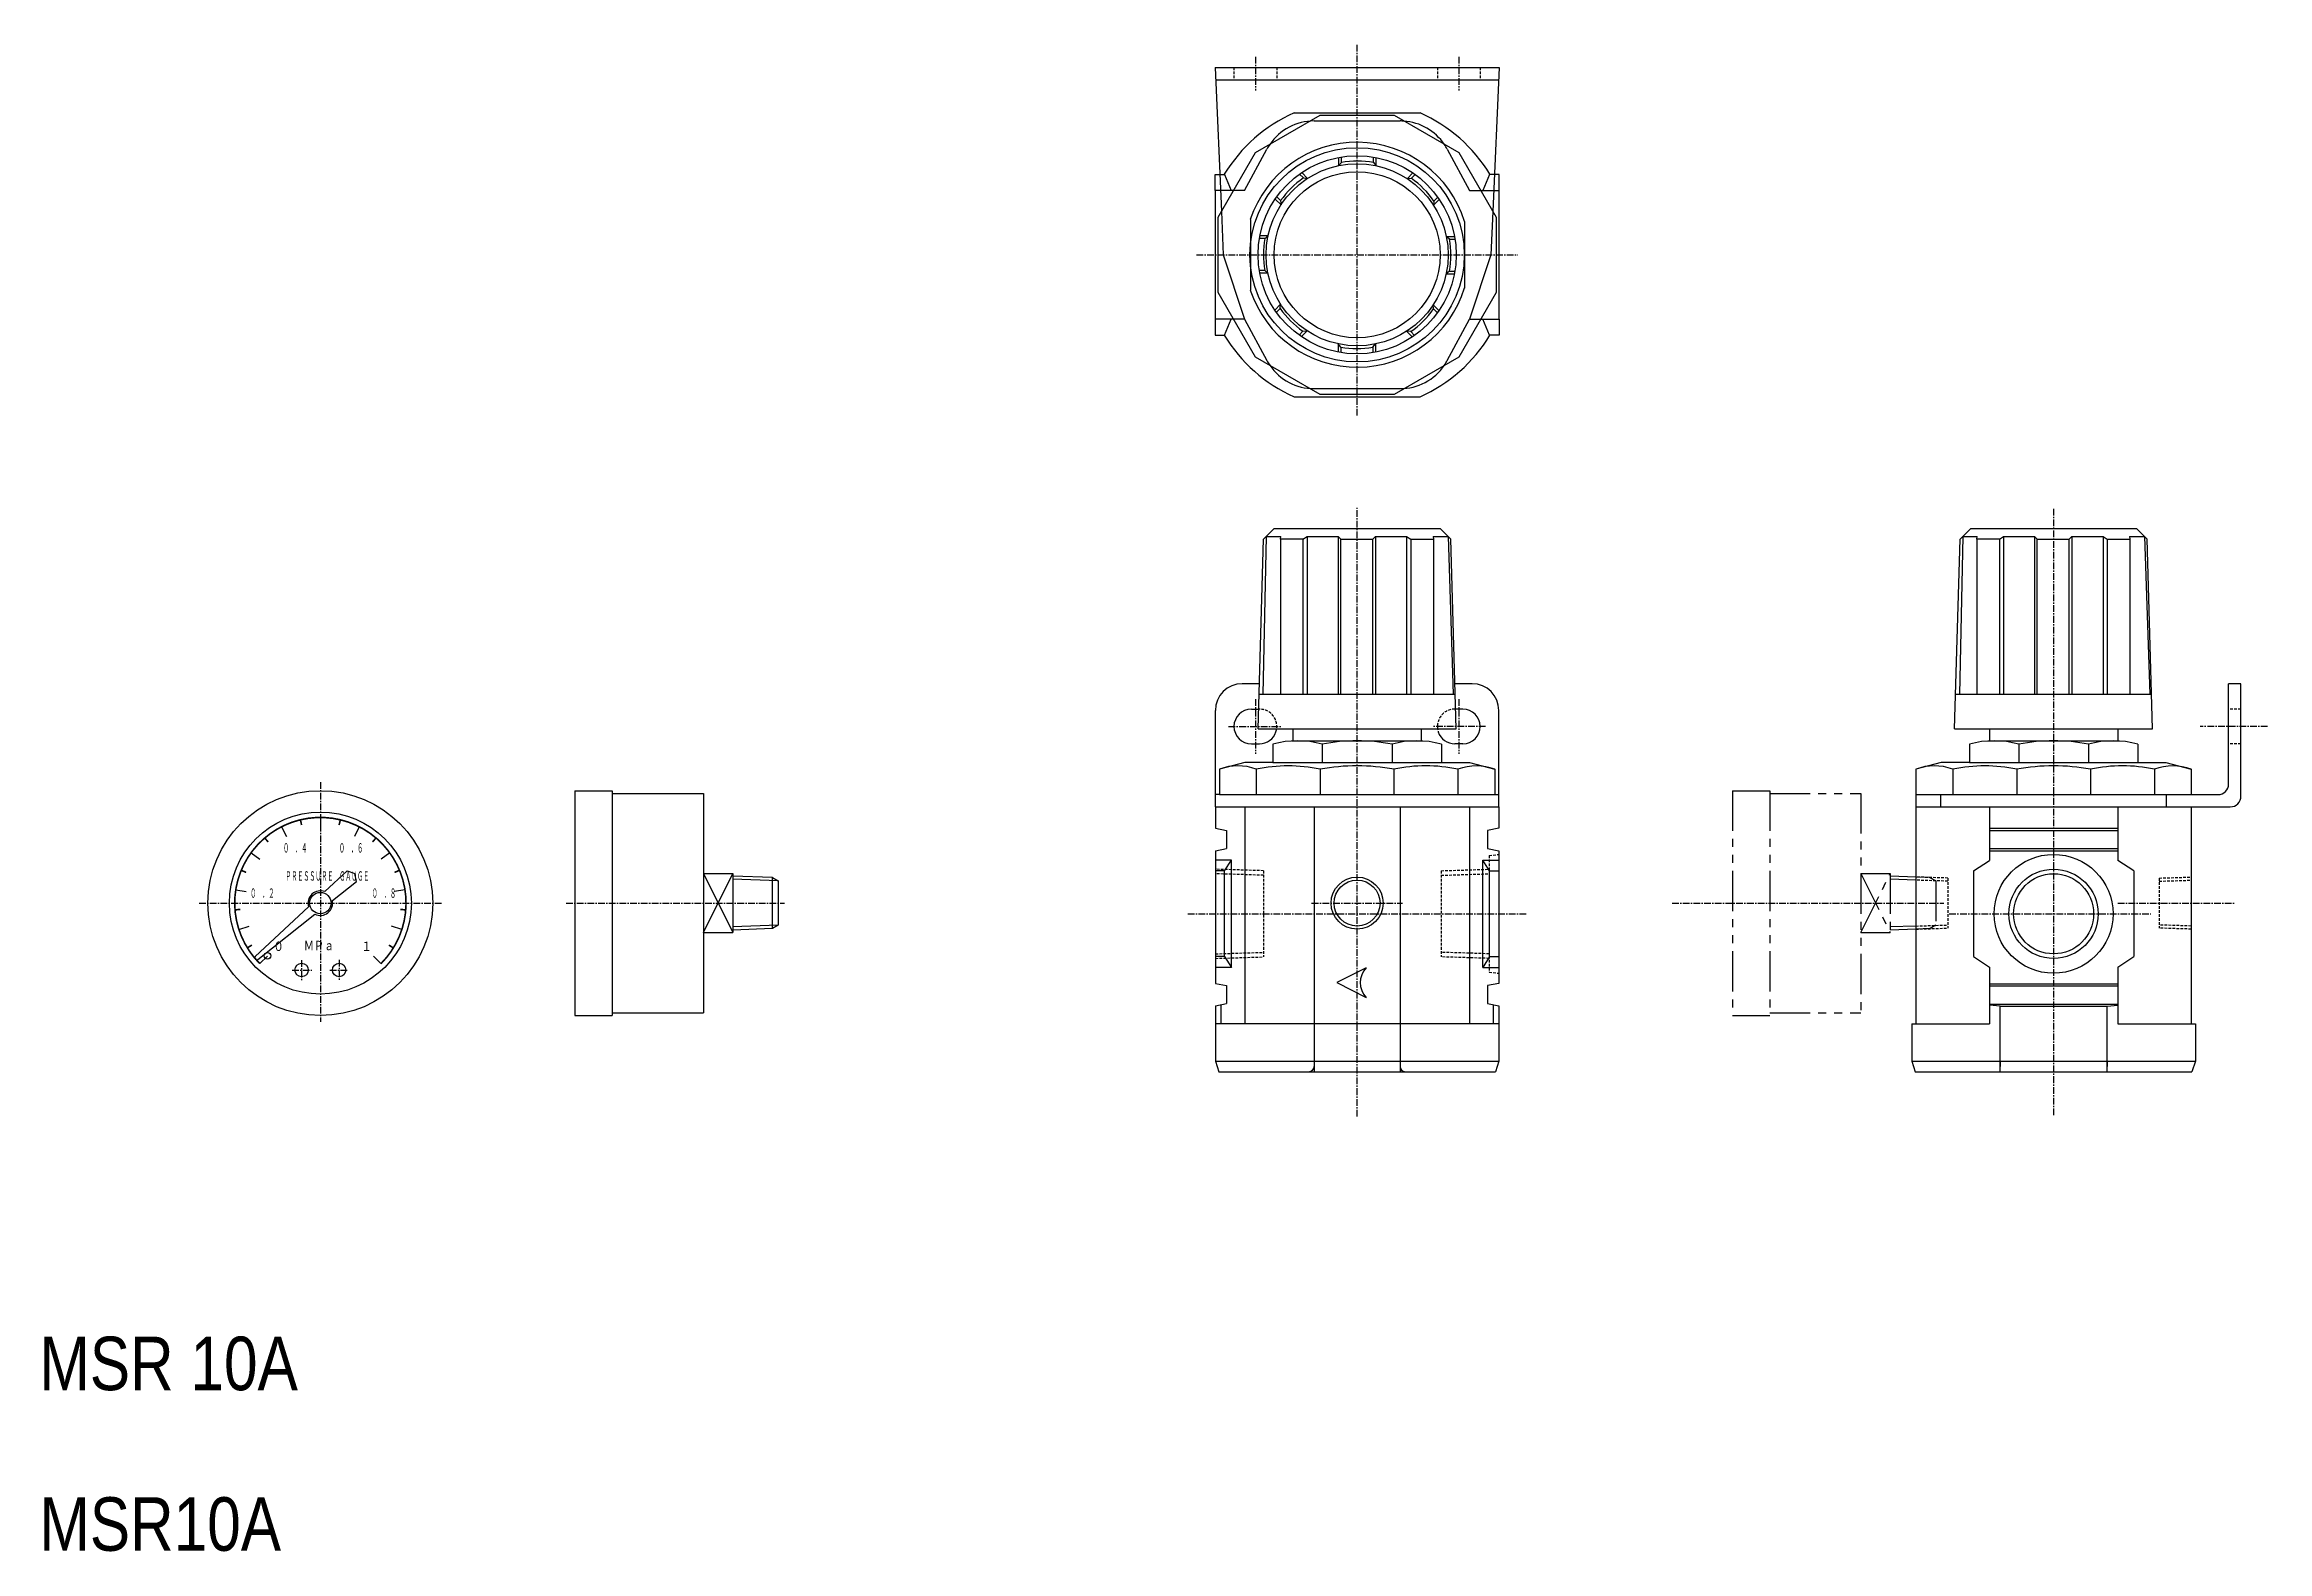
# Model space of a CAD drawing. Extents: x 1 to 416, y 0 to 281.
import ezdxf

# ---------------------------------------------------------------- set-up
doc = ezdxf.new("R2010")
doc.units = 0
for name, pattern in [('CENTER', [2, 1.25, -0.25, 0.25, -0.25]), ('DASHED', [0.75, 0.5, -0.25]), ('PHANTOM', [15, 7.5, -1.5, 1.5, -1.5, 1.5, -1.5])]:
    doc.linetypes.add(name, pattern=pattern)
doc.layers.get('0').update_dxf_attribs({"linetype": 'CONTINUOUS'})
doc.layers.add('CENTER', color=1, linetype='CENTER')
doc.styles.add('KANJI', font='TXT', dxfattribs={"bigfont": 'BIGFONT'})

msp = doc.modelspace()

# ---------------------------------------------------------------- linework, layer by layer
at = {"color": 7, "linetype": 'CONTINUOUS'}
for p, q in [((219.61, 277.13), (272.63, 277.13)), ((219.61, 277.13), (220.76, 250.22)), ((219.71, 274.83), (272.53, 274.83)), ((272.63, 277.13), (271.48, 250.22)), ((239.15, 268.13), (227.08, 261.16)), ((234.34, 268.63), (257.9, 268.63)), ((238.09, 267.13), (254.15, 267.13)), ((253.09, 268.13), (239.15, 268.13)), ((265.16, 261.16), (253.09, 268.13)), ((225.11, 254.12), (229.28, 261.87)), ((262.96, 261.87), (267.13, 254.12)), ((227.08, 261.16), (220.11, 249.09)), ((236.88, 256.39), (235.79, 257.48)), ((242.68, 258.77), (242.68, 260.3)), ((243.18, 259.38), (242.68, 258.77)), ((243.18, 259.38), (243.18, 260.39)), ((249.18, 259.36), (249.18, 260.37)), ((249.18, 259.36), (249.68, 258.75)), ((249.68, 258.75), (249.68, 260.28)), ((272.13, 249.09), (265.16, 261.16)), ((219.61, 257.12), (220.47, 257.12)), ((219.61, 254.12), (219.61, 257.12)), ((220.6, 254.12), (219.61, 254.12)), ((219.61, 254.12), (219.61, 242.12)), ((220.47, 257.12), (221.36, 257.12)), ((225.11, 254.12), (220.6, 254.12)), ((221.36, 257.12), (222.61, 254.12)), ((236.09, 256.47), (235.38, 257.19)), ((236.09, 256.47), (236.88, 256.39)), ((255.46, 256.33), (256.54, 257.41)), ((256.24, 256.4), (255.46, 256.33)), ((256.24, 256.4), (256.96, 257.12)), ((267.13, 254.12), (271.65, 254.12)), ((270.88, 257.12), (269.63, 254.12)), ((271.77, 257.12), (270.88, 257.12)), ((271.65, 254.12), (272.63, 254.12)), ((272.63, 257.12), (271.77, 257.12)), ((272.63, 254.12), (272.63, 257.12)), ((272.63, 242.12), (272.63, 254.12)), ((220.76, 250.22), (221.11, 242.12)), ((231.91, 251.46), (230.83, 252.54)), ((231.83, 252.24), (231.12, 252.96)), ((231.83, 252.24), (231.91, 251.46)), ((260.4, 251.36), (261.48, 252.44)), ((260.47, 252.14), (260.4, 251.36)), ((260.47, 252.14), (261.19, 252.86)), ((271.48, 250.22), (271.13, 242.12)), ((220.11, 249.09), (220.11, 235.15)), ((226.18, 248.72), (226.18, 235.52)), ((228.88, 245.18), (227.87, 245.18)), ((229.49, 245.68), (227.96, 245.68)), ((228.88, 245.18), (229.49, 245.68)), ((262.78, 245.56), (264.3, 245.56)), ((263.38, 245.06), (262.78, 245.56)), ((263.38, 245.06), (264.39, 245.06)), ((266.19, 248.32), (266.19, 235.91)), ((272.13, 235.15), (272.13, 249.09)), ((219.61, 242.12), (219.61, 230.11)), ((221.11, 242.12), (225.11, 230.11)), ((271.13, 242.12), (267.13, 230.11)), ((272.63, 230.11), (272.63, 242.12)), ((228.86, 239.17), (227.85, 239.17)), ((229.47, 238.67), (227.94, 238.67)), ((228.86, 239.17), (229.47, 238.67)), ((263.36, 239.06), (262.75, 238.56)), ((262.75, 238.56), (264.28, 238.56)), ((263.36, 239.06), (264.37, 239.06)), ((220.11, 235.15), (227.08, 223.08)), ((231.84, 232.87), (230.76, 231.79)), ((231.77, 232.09), (231.84, 232.87)), ((260.41, 232), (260.33, 232.78)), ((260.33, 232.78), (261.41, 231.7)), ((265.16, 223.08), (272.13, 235.15)), ((223.02, 230.11), (219.61, 230.11)), ((219.61, 230.11), (219.61, 227.11)), ((221.36, 227.11), (222.61, 230.11)), ((225.11, 230.11), (223.02, 230.11)), ((225.11, 230.11), (229.28, 222.37)), ((231.77, 232.09), (231.05, 231.37)), ((260.41, 232), (261.12, 231.28)), ((262.96, 222.37), (267.13, 230.11)), ((267.13, 230.11), (269.22, 230.11)), ((269.22, 230.11), (272.63, 230.11)), ((270.88, 227.11), (269.63, 230.11)), ((272.63, 230.11), (272.63, 227.11)), ((219.61, 227.11), (221.36, 227.11)), ((236, 227.83), (235.28, 227.12)), ((236.78, 227.91), (235.7, 226.82)), ((236, 227.83), (236.78, 227.91)), ((243.06, 224.88), (242.56, 225.49)), ((242.56, 225.49), (242.56, 223.96)), ((243.06, 224.88), (243.06, 223.86)), ((249.06, 224.86), (249.57, 225.46)), ((249.06, 224.86), (249.06, 223.85)), ((249.57, 225.46), (249.57, 223.93)), ((256.15, 227.77), (255.36, 227.84)), ((255.36, 227.84), (256.45, 226.76)), ((256.15, 227.77), (256.87, 227.05)), ((272.63, 227.11), (270.88, 227.11)), ((227.08, 223.08), (239.15, 216.11)), ((253.09, 216.11), (265.16, 223.08)), ((238.09, 217.11), (254.15, 217.11)), ((239.15, 216.11), (253.09, 216.11)), ((234.34, 215.61), (257.9, 215.61)), ((227.64, 153.53), (228.63, 189)), ((229.13, 189.5), (228.52, 160.03)), ((230.63, 191), (228.63, 189)), ((229.13, 189.5), (231.86, 189.5)), ((230.63, 191), (261.61, 191)), ((231.79, 189), (231.86, 189.5)), ((236.01, 189), (231.79, 189)), ((231.79, 189), (231.79, 160.03)), ((236.01, 189), (236.79, 189.5)), ((236.01, 189), (236.01, 160.03)), ((236.79, 189.5), (242.57, 189.5)), ((236.79, 189.5), (236.79, 160.03)), ((243.07, 189), (242.57, 189.5)), ((242.57, 189.5), (242.57, 160.03)), ((243.07, 189), (249.06, 189)), ((243.07, 160.03), (243.07, 189)), ((249.06, 189), (249.56, 189.5)), ((249.06, 160.03), (249.06, 189)), ((249.56, 189.5), (255.35, 189.5)), ((249.56, 189.5), (249.56, 160.03)), ((255.35, 189.5), (256.13, 189)), ((255.35, 189.5), (255.35, 160.03)), ((256.13, 189), (260.39, 189)), ((256.13, 189), (256.13, 160.03)), ((260.32, 189.5), (263.11, 189.5)), ((260.32, 189.5), (260.39, 189)), ((260.39, 189), (260.39, 160.03)), ((261.61, 191), (263.61, 189)), ((263.11, 189.5), (264.09, 160.03)), ((264.61, 153.53), (263.61, 189)), ((357.74, 153.53), (358.74, 189)), ((359.24, 189.5), (358.62, 160.03)), ((360.74, 191), (358.74, 189)), ((359.24, 189.5), (361.97, 189.5)), ((360.74, 191), (391.71, 191)), ((361.89, 189), (361.97, 189.5)), ((366.11, 189), (361.89, 189)), ((361.89, 189), (361.89, 160.03)), ((366.11, 189), (366.89, 189.5)), ((366.11, 189), (366.11, 160.03)), ((366.89, 189.5), (372.67, 189.5)), ((366.89, 189.5), (366.89, 160.03)), ((373.17, 189), (372.67, 189.5)), ((372.67, 189.5), (372.67, 160.03)), ((373.17, 189), (379.16, 189)), ((373.17, 160.03), (373.17, 189)), ((379.16, 189), (379.66, 189.5)), ((379.16, 160.03), (379.16, 189)), ((379.66, 189.5), (385.46, 189.5)), ((379.66, 189.5), (379.66, 160.03)), ((385.46, 189.5), (386.24, 189)), ((385.46, 189.5), (385.46, 160.03)), ((386.24, 189), (390.49, 189)), ((386.24, 189), (386.24, 160.03)), ((390.42, 189.5), (393.21, 189.5)), ((390.42, 189.5), (390.49, 189)), ((390.49, 189), (390.49, 160.03)), ((391.71, 191), (393.71, 189)), ((393.21, 189.5), (394.19, 160.03)), ((394.71, 153.53), (393.71, 189)), ((227.88, 161.99), (224.64, 161.99)), ((267.6, 161.99), (264.36, 161.99)), ((408.92, 143.28), (408.92, 161.99)), ((411.22, 161.99), (408.92, 161.99)), ((411.22, 140.98), (411.22, 161.99)), ((227.82, 160.03), (264.42, 160.03)), ((357.92, 160.03), (394.52, 160.03)), ((219.64, 138.99), (219.64, 156.99)), ((226.37, 157.25), (227.73, 157.25)), ((265.87, 157.25), (264.51, 157.25)), ((272.6, 138.99), (272.6, 156.99)), ((226.37, 150.75), (227.87, 150.75)), ((227.64, 153.53), (264.61, 153.53)), ((230.38, 150.68), (230.38, 147.29)), ((233.91, 151.29), (258.33, 151.29)), ((234.13, 153.53), (234.13, 151.29)), ((239.6, 150.68), (239.6, 147.29)), ((252.64, 150.68), (252.64, 147.29)), ((258.11, 153.53), (258.11, 151.29)), ((261.86, 150.68), (261.86, 147.29)), ((265.87, 150.75), (264.37, 150.75)), ((357.74, 153.53), (394.71, 153.53)), ((360.49, 150.68), (360.49, 147.29)), ((364.01, 151.29), (388.44, 151.29)), ((364.23, 153.53), (364.23, 151.29)), ((369.7, 150.68), (369.7, 147.29)), ((382.74, 150.68), (382.74, 147.29)), ((388.21, 153.53), (388.21, 151.29)), ((391.96, 150.68), (391.96, 147.29)), ((225.14, 147.29), (220.39, 146.01)), ((220.39, 146.01), (220.39, 141.29)), ((230.38, 147.29), (225.14, 147.29)), ((227.29, 146.01), (227.29, 141.29)), ((230.38, 147.29), (261.86, 147.29)), ((239.23, 146.01), (239.23, 141.29)), ((253.01, 146.01), (253.01, 141.29)), ((261.86, 147.29), (267.1, 147.29)), ((264.96, 146.01), (264.96, 141.29)), ((267.1, 147.29), (271.85, 146.01)), ((271.85, 146.01), (271.85, 141.29)), ((355.24, 147.29), (350.49, 146.01)), ((350.49, 146.01), (350.49, 141.29)), ((360.49, 147.29), (355.24, 147.29)), ((360.49, 147.29), (355.24, 147.29)), ((357.39, 146.01), (357.39, 141.29)), ((360.49, 147.29), (391.96, 147.29)), ((360.49, 147.29), (391.96, 147.29)), ((369.33, 146.01), (369.33, 141.29)), ((383.12, 146.01), (383.12, 141.29)), ((391.96, 147.29), (397.21, 147.29)), ((391.96, 147.29), (397.21, 147.29)), ((395.06, 146.01), (395.06, 141.29)), ((397.21, 147.29), (401.95, 146.01)), ((401.95, 146.01), (401.95, 141.29)), ((100, 142), (100, 100)), ((100, 142), (107, 142)), ((107, 142), (107, 100)), ((107, 141.5), (124, 141.5)), ((124, 141.5), (124, 100.5)), ((220.39, 141.29), (219.64, 141.29)), ((220.39, 141.29), (271.85, 141.29)), ((271.85, 141.29), (272.6, 141.29)), ((350.49, 141.29), (350.49, 98.45)), ((350.49, 141.29), (401.95, 141.29)), ((355.14, 138.99), (355.14, 141.29)), ((397.31, 138.99), (397.31, 141.29)), ((401.95, 141.28), (406.92, 141.28)), ((219.64, 138.99), (272.6, 138.99)), ((219.64, 138.99), (219.64, 134.99)), ((225.14, 138.99), (225.14, 98.52)), ((238.1, 138.99), (238.1, 99.02)), ((254.14, 138.99), (254.14, 99.02)), ((267.1, 138.99), (267.1, 98.52)), ((272.6, 138.99), (272.6, 134.99)), ((350.49, 138.99), (403.48, 138.99)), ((364.23, 138.99), (364.23, 128.99)), ((388.21, 138.99), (388.21, 128.99)), ((401.95, 138.99), (401.95, 98.45)), ((403.48, 138.99), (409.22, 138.99)), ((45.2, 135.26), (46.11, 133.47)), ((52.46, 137), (52.46, 135)), ((59.73, 135.26), (58.82, 133.47)), ((219.64, 134.99), (221.74, 134.59)), ((221.74, 134.59), (221.74, 131.19)), ((272.6, 134.99), (270.5, 134.59)), ((270.5, 134.59), (270.5, 131.19)), ((364.23, 134.99), (388.21, 134.99)), ((364.23, 134.59), (388.21, 134.59)), ((39.52, 130.4), (41.14, 129.23)), ((65.41, 130.4), (63.79, 129.23)), ((219.64, 130.79), (221.74, 131.19)), ((219.64, 130.79), (219.64, 106.01)), ((222.64, 129), (219.64, 129)), ((221.37, 127), (222.64, 129)), ((222.64, 109), (222.64, 129)), ((269.6, 109), (269.6, 129)), ((269.6, 129), (272.6, 129)), ((270.87, 127), (269.6, 129)), ((270.5, 131.19), (272.6, 130.79)), ((272.6, 130.79), (272.6, 106.01)), ((361.24, 127), (364.23, 128.99)), ((364.23, 131.19), (388.21, 131.19)), ((364.23, 130.79), (388.21, 130.79)), ((391.21, 127), (388.21, 128.99)), ((53.31, 123.14), (57.5, 127.03)), ((54.7, 121.51), (59.19, 125.06)), ((57.5, 127.03), (58.91, 126.54)), ((59.19, 125.06), (58.91, 126.54)), ((124, 126.5), (129.5, 126.5)), ((129.5, 126.5), (129.5, 115.5)), ((136.93, 125.76), (129.51, 126.03)), ((136.93, 116.24), (136.93, 125.76)), ((136.93, 125.76), (138, 125.14)), ((138, 125.14), (138, 116.86)), ((221.37, 127), (219.64, 127)), ((221.37, 111), (221.37, 127)), ((270.87, 111), (270.87, 127)), ((270.87, 127), (272.6, 127)), ((361.24, 127), (361.24, 111.01)), ((391.21, 127), (391.21, 111.01)), ((36.66, 123.5), (38.63, 123.19)), ((68.27, 123.5), (66.29, 123.19)), ((37.25, 116.06), (39.15, 116.67)), ((40.3, 111.04), (50.27, 120.31)), ((40.77, 110.49), (51.45, 118.94)), ((67.68, 116.06), (65.78, 116.67)), ((138, 116.86), (136.93, 116.24)), ((124, 115.5), (129.5, 115.5)), ((136.93, 116.24), (129.52, 115.97)), ((41.15, 109.69), (42.56, 111.1)), ((63.78, 109.69), (62.36, 111.1)), ((221.37, 111), (219.64, 111)), ((222.64, 109), (219.64, 109)), ((221.37, 111), (222.64, 109)), ((247.81, 108.88), (242.31, 106.14)), ((270.87, 111), (269.6, 109)), ((269.6, 109), (272.6, 109)), ((270.87, 111), (272.6, 111)), ((361.24, 111.01), (364.23, 109.01)), ((364.23, 109.01), (364.23, 98.45)), ((388.21, 109.01), (391.21, 111.01)), ((388.21, 109.01), (388.21, 98.45)), ((219.64, 106.01), (221.74, 105.61)), ((221.74, 105.61), (221.74, 102.22)), ((242.31, 106.14), (247.81, 103.39)), ((272.6, 106.01), (270.5, 105.61)), ((270.5, 105.61), (270.5, 102.22)), ((364.23, 105.94), (388.21, 105.94)), ((364.23, 105.54), (388.21, 105.54)), ((100, 100), (107, 100)), ((107, 100.5), (124, 100.5)), ((219.64, 101.82), (221.74, 102.22)), ((219.64, 101.82), (219.64, 99.02)), ((220.69, 102.02), (220.69, 98.52)), ((270.5, 102.22), (272.6, 101.82)), ((271.55, 102.02), (271.55, 98.52)), ((272.6, 101.82), (272.6, 99.02)), ((364.23, 102.15), (388.21, 102.15)), ((366.23, 101.75), (364.23, 101.95)), ((366.23, 101.75), (386.21, 101.75)), ((366.23, 89.5), (366.23, 101.75)), ((386.21, 101.75), (388.21, 101.95)), ((386.21, 89.5), (386.21, 101.75)), ((219.64, 99.02), (219.64, 91.5)), ((272.6, 98.45), (219.64, 98.45)), ((238.1, 99.02), (238.1, 89.5)), ((254.14, 99.02), (254.14, 89.5)), ((272.6, 99.02), (272.6, 91.5)), ((349.75, 98.45), (364.23, 98.45)), ((349.75, 98.45), (349.75, 91.5)), ((388.21, 98.45), (402.7, 98.45)), ((402.7, 98.45), (402.7, 91.5)), ((219.64, 91.5), (272.6, 91.5)), ((219.64, 91.5), (220.29, 89.5)), ((272.6, 91.5), (271.95, 89.5)), ((349.75, 91.5), (402.7, 91.5)), ((349.75, 91.5), (350.39, 89.5)), ((366.23, 91.5), (366.23, 90.5)), ((386.21, 91.5), (386.21, 90.5)), ((402.7, 91.5), (402.05, 89.5)), ((220.29, 89.5), (271.95, 89.5)), ((350.39, 89.5), (386.21, 89.5)), ((386.21, 89.5), (402.05, 89.5))]:
    msp.add_line(p, q, dxfattribs=at)
at = {"color": 3, "linetype": 'DASHED'}
for p, q in [((223.12, 277.13), (223.12, 274.83)), ((231.12, 277.13), (231.12, 274.83)), ((261.12, 277.13), (261.12, 274.83)), ((269.12, 277.13), (269.12, 274.83)), ((411.22, 157.25), (408.92, 157.25)), ((411.22, 150.75), (408.92, 150.75)), ((270.8, 129.9), (272.6, 130.1)), ((270.8, 129.9), (270.8, 108.1)), ((228.64, 127.05), (219.64, 127.33)), ((228.64, 126.2), (219.64, 126.48)), ((228.64, 127.05), (228.64, 110.95)), ((261.8, 127.05), (270.8, 127.33)), ((261.8, 127.05), (261.8, 110.95)), ((261.8, 126.2), (270.8, 126.48)), ((356.49, 125.68), (350.49, 125.86)), ((356.49, 125.1), (350.49, 125.28)), ((356.49, 125.68), (356.49, 116.32)), ((395.95, 125.68), (401.95, 125.86)), ((395.95, 125.68), (395.95, 116.32)), ((395.95, 125.1), (401.95, 125.28)), ((350.49, 116.72), (356.49, 116.9)), ((350.49, 116.14), (356.49, 116.32)), ((401.95, 116.72), (395.95, 116.9)), ((401.95, 116.14), (395.95, 116.32)), ((219.64, 111.53), (228.64, 111.81)), ((219.64, 110.67), (228.64, 110.95)), ((270.8, 111.53), (261.8, 111.81)), ((270.8, 110.67), (261.8, 110.95)), ((270.8, 108.1), (272.6, 107.9))]:
    msp.add_line(p, q, dxfattribs=at)
at = {"color": 3, "linetype": 'PHANTOM'}
for p, q in [((316.22, 142), (316.22, 100)), ((316.22, 142), (323.22, 142)), ((323.22, 142), (323.22, 100)), ((323.22, 141.5), (340.22, 141.5)), ((340.22, 141.5), (340.22, 100.5)), ((340.22, 126.5), (345.72, 126.5)), ((340.22, 115.5), (345.72, 126.5)), ((340.22, 126.5), (345.72, 115.5)), ((350.49, 125.28), (345.71, 125.45)), ((345.72, 126.5), (345.72, 115.5)), ((350.49, 125.86), (345.73, 126.03)), ((353.15, 125.76), (350.49, 125.86)), ((353.15, 125.76), (354.22, 125.14)), ((354.22, 125.14), (354.22, 116.86)), ((350.49, 116.72), (345.72, 116.55)), ((354.22, 116.86), (353.15, 116.24)), ((340.22, 115.5), (345.72, 115.5)), ((350.49, 116.14), (345.74, 115.97)), ((353.15, 116.24), (350.49, 116.14)), ((316.22, 100), (323.22, 100)), ((323.22, 100.5), (340.22, 100.5))]:
    msp.add_line(p, q, dxfattribs=at)
at = {"color": 3, "linetype": 'CONTINUOUS'}
for p, q in [((124, 126.5), (129.5, 115.5)), ((124, 115.5), (129.5, 126.5)), ((138, 125.14), (129.49, 125.45)), ((138, 116.86), (129.5, 116.55))]:
    msp.add_line(p, q, dxfattribs=at)
at = {"color": 7, "linetype": 'CONTINUOUS', "const_width": 0.3}
msp.add_lwpolyline([(63.78, 109.69, 2.414215), (41.15, 109.69, -1)], format="xyb", dxfattribs=at)
for points in [[(42.07, 133.17), (42.72, 132.41)], [(48.73, 136.56), (48.96, 135.59)], [(56.2, 136.56), (55.96, 135.59)], [(62.85, 133.17), (62.2, 132.41)], [(37.68, 127.12), (38.6, 126.74)], [(67.24, 127.12), (66.32, 126.74)], [(36.51, 119.74), (37.51, 119.82)], [(68.41, 119.74), (67.42, 119.82)], [(38.82, 112.64), (39.67, 113.16)], [(66.1, 112.64), (65.25, 113.16)]]:
    msp.add_lwpolyline(points, dxfattribs=at)
at = {"color": 7, "linetype": 'CONTINUOUS'}
for centre, radius in [((246.12, 242.12), 20.01), ((246.12, 242.12), 18.51), ((246.12, 242.12), 17.01), ((246.12, 242.12), 15.51), ((52.46, 121), 21), ((52.46, 121), 17), ((376.22, 119), 11.1), ((246.12, 121), 4.28), ((376.22, 119), 7.48), ((52.46, 121), 2), ((52.46, 121), 2), ((42.6, 111.14), 0.625), ((48.96, 108.5), 1.25), ((55.96, 108.5), 1.25)]:
    msp.add_circle(centre, radius, dxfattribs=at)
at = {"color": 3, "linetype": 'CONTINUOUS'}
for centre, radius in [((246.12, 121), 4.86), ((376.22, 119), 8.33)]:
    msp.add_circle(centre, radius, dxfattribs=at)
at = {"color": 7, "linetype": 'CONTINUOUS'}
for centre, radius, start, end in [((246.12, 242.12), 29.01, 113.9651, 148.7816), ((238.09, 257.12), 10, 90, 145.8933), ((254.15, 257.12), 10, 85.8933, 90), ((254.15, 257.12), 10, 34.1067, 85.8933), ((246.12, 242.12), 29.01, 31.2184, 66.0349), ((246.12, 242.12), 21.01, 17.1771, 161.689), ((238.09, 257.12), 10, 145.8933, 151.6992), ((254.15, 257.12), 10, 28.3008, 34.1067), ((246.12, 242.12), 17.51, 79.9407, 99.6826), ((246.12, 242.12), 17.51, 124.9407, 144.6826), ((246.12, 242.12), 17.51, 34.9407, 54.6826), ((246.12, 242.12), 17.51, 169.9407, 189.6826), ((246.12, 242.12), 17.51, 349.9407, 9.6826), ((246.12, 242.12), 21.01, 198.311, 342.8229), ((246.12, 242.12), 17.51, 214.9407, 234.6826), ((246.12, 242.12), 17.51, 304.9407, 324.6826), ((246.12, 242.12), 29.01, 211.2184, 246.0349), ((246.12, 242.12), 17.51, 259.9407, 279.6826), ((246.12, 242.12), 29.01, 293.9651, 328.7816), ((238.09, 227.11), 10, 208.3008, 214.1067), ((238.09, 227.11), 10, 214.1067, 270), ((254.15, 227.11), 10, 270, 325.8933), ((254.15, 227.11), 10, 325.8933, 331.6992), ((224.64, 156.99), 5, 90, 180), ((267.6, 156.99), 5, 0, 90), ((226.37, 154), 3.25, 90, 270), ((265.87, 154), 3.25, 270, 90), ((227.87, 154), 3.25, 270, 342.0801), ((234.99, 134.36), 16.96, 74.2276, 105.7724), ((246.12, 117.72), 33.6, 78.812, 101.188), ((257.25, 134.36), 16.96, 74.2296, 105.7704), ((264.37, 154), 3.25, 197.9199, 270), ((365.1, 134.36), 16.96, 74.2276, 105.7724), ((376.22, 117.72), 33.6, 78.812, 101.188), ((387.35, 134.36), 16.96, 74.2296, 105.7704), ((223.84, 136.9), 9.75, 69.2872, 110.7128), ((233.26, 117.87), 28.77, 78.021, 101.979), ((246.12, 108.32), 38.32, 79.6355, 100.3645), ((258.98, 117.83), 28.81, 78.0378, 101.9622), ((268.4, 136.66), 9.97, 69.766, 110.234), ((353.94, 136.9), 9.75, 69.2872, 110.7128), ((363.36, 117.87), 28.77, 78.021, 101.979), ((376.22, 108.32), 38.32, 79.6355, 100.3645), ((389.09, 117.83), 28.81, 78.0378, 101.9622), ((398.5, 136.66), 9.97, 69.766, 110.234), ((406.92, 143.28), 2, 270, 0), ((409.22, 140.98), 2, 270, 0), ((52.46, 121), 2.3, 68.4, 197.4508), ((52.46, 121), 2.3, 243.8191, 12.87), ((40.51, 110.82), 0.3, 132.9753, 220.4092), ((52.46, 121), 16, 220.4092, 220.8607), ((40.59, 110.73), 0.3, 220.8607, 308.2948), ((250.71, 106.14), 4, 136.5675, 223.4325), ((237.1, 90.5), 0.999, 270, 0), ((255.14, 90.5), 0.999, 180, 270)]:
    msp.add_arc(centre, radius, start, end, dxfattribs=at)
at = {"color": 3, "linetype": 'DASHED'}
for centre, start, end in [((227.87, 154), 342.0801, 90), ((264.37, 154), 90, 197.9199)]:
    msp.add_arc(centre, 3.25, start, end, dxfattribs=at)
at = {"color": 7, "linetype": 'CONTINUOUS'}
for p in [(52.46, 121), (52.46, 121), (52.46, 113)]:
    msp.add_point(p, dxfattribs=at)
at = {"layer": 'CENTER', "color": 1, "linetype": 'CENTER'}
for p, q in [((227.12, 279.13), (227.12, 272.83)), ((246.12, 212.1), (246.12, 281.41)), ((265.12, 279.13), (265.12, 272.83)), ((216.11, 242.12), (276.13, 242.12)), ((246.12, 81.15), (246.12, 194.83)), ((376.22, 194.64), (376.22, 81.15)), ((227.12, 159.11), (227.12, 148.89)), ((265.12, 159.11), (265.12, 148.89)), ((222.12, 154), (232.12, 154)), ((270.12, 154), (260.12, 154)), ((416.19, 154), (403.58, 154)), ((52.46, 143.61), (52.46, 98.81)), ((29.83, 121), (75.17, 121)), ((98.35, 121), (139.19, 121)), ((237.63, 121), (254.61, 121)), ((304.95, 121), (355.69, 121)), ((388.22, 121), (410.04, 121)), ((214.48, 119), (277.91, 119)), ((356.74, 119), (394.39, 119)), ((47.21, 108.5), (50.85, 108.5)), ((48.96, 110.35), (48.96, 106.47)), ((54.21, 108.5), (57.62, 108.5)), ((55.96, 110.42), (55.96, 106.62))]:
    msp.add_line(p, q, dxfattribs=at)

# ---------------------------------------------------------------- texts
at = {"color": 7, "style": 'KANJI'}
for s, width, p in [('０\u3000．４', 0.404335, (45.49, 130.25)), ('０\u3000．６', 0.404335, (55.93, 130.25)), ('ＰＲＥＳＳＵＲＥ\u3000ＧＡＵＧＥ', 0.399672, (45.93, 125)), ('０\u3000．２', 0.404335, (39.35, 121.8)), ('０\u3000．８', 0.404335, (62.07, 121.8)), ('０', 0.900315, (43.67, 111.87)), ('ＭＰａ', 0.855331, (49.38, 112)), ('１', 0.900315, (60.11, 111.87))]:
    msp.add_text(s, height=2, dxfattribs=dict(at, width=width)).set_placement(p)
at = {"width": 0.843262}
for s, p in [('MSR 10A', (0, 30)), ('MSR10A', (0, 0))]:
    msp.add_text(s, height=10, dxfattribs=at).set_placement(p)

doc.saveas('drawing.dxf')
